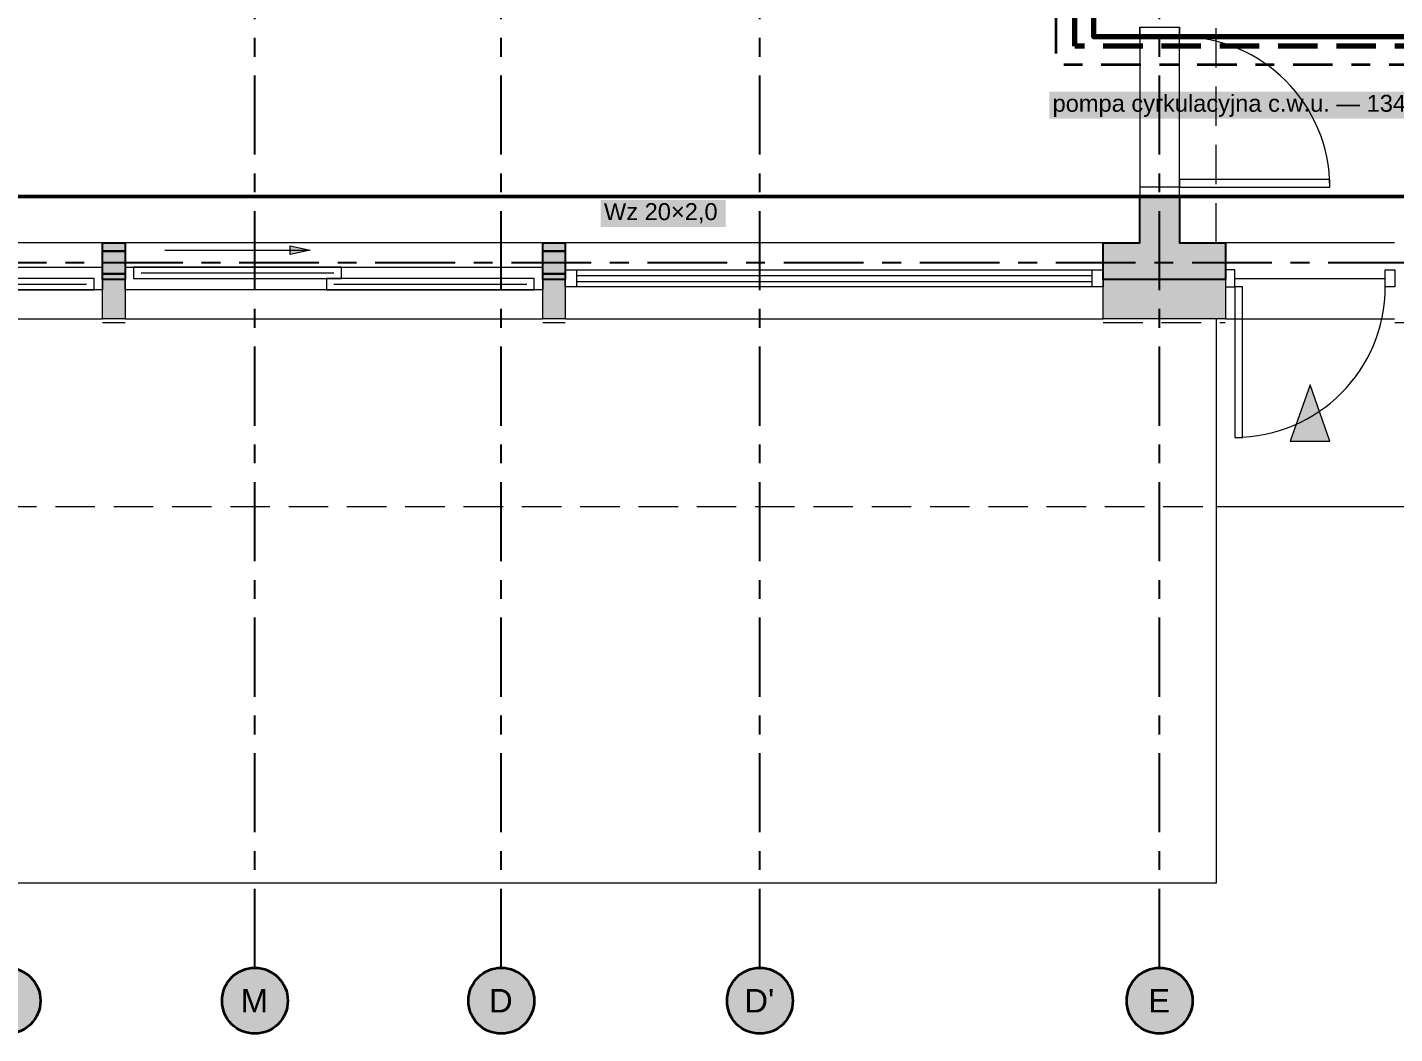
# Model space of a CAD drawing. Header units: metres. Extents: x -4.1 to 23.7, y -4.1 to 11.9.
# Drawn here: x 5.98 to 13.25, y -4.1 to 1.25 of the extents above; entities that cross this region are included whole.
import ezdxf

# ---------------------------------------------------------------- set-up
doc = ezdxf.new("R2010")
doc.units = ezdxf.units.M
for name, pattern in [('KRESKOWA', [5.25, 4.2, -1.05]), ('PUNKTOWA', [10.5, 8.4, -1.05, 0, -1.05]), ('PUNKTOWA_KROTKA', [6.3, 4.2, -1.05, 0, -1.05])]:
    doc.linetypes.add(name, pattern=pattern)
doc.layers.add('A-MASKA', color=7, linetype='Continuous', lineweight=18)
doc.layers.add('S-OPISY', color=2, linetype='Continuous', lineweight=25)
for name, color, linetype, lineweight, true_color in [('I-OSIE', 8, 'PUNKTOWA', 18, 0x7a7a7a), ('I-PODKLAD', 8, 'Continuous', 18, 0x9a9a9a), ('I-PODKLAD-SCIANY', 8, 'Continuous', 25, 0x6e6e6e), ('I-PODKLAD-WYPELN', 254, 'Continuous', 18, 0xe6e6e6), ('S-CWU', 1, 'KRESKOWA', 35, 0xd00000), ('S-CYRK', 6, 'PUNKTOWA_KROTKA', 25, 0xb000b0), ('S-WODA', 5, 'Continuous', 35, 0x0050c8)]:
    doc.layers.add(name, color=color, linetype=linetype, lineweight=lineweight, true_color=true_color)
doc.styles.add('PL_ARIAL', font='arial.ttf')

msp = doc.modelspace()

# ---------------------------------------------------------------- hatches: boundary and pattern name
at = {"layer": 'A-MASKA', "true_color": 0xffffff}
for points in [[(11.4134, 0.7636), (16.3899, 0.7636), (16.3899, 0.9084), (11.4134, 0.9084)], [(9.028, 0.1877), (9.692, 0.1877), (9.692, 0.3325), (9.028, 0.3325)]]:
    msp.add_hatch(color=7, dxfattribs=at).paths.add_polyline_path(points)
at = {"layer": 'I-OSIE', "true_color": 0xffffff}
for points in [[(6.05, -3.925), (6.0485, -3.9022), (6.044, -3.8797), (6.0367, -3.858), (6.0266, -3.8375), (6.0138, -3.8185), (5.9987, -3.8013), (5.9815, -3.7862), (5.9625, -3.7734), (5.942, -3.7633), (5.9203, -3.756), (5.8978, -3.7515), (5.875, -3.75), (5.8522, -3.7515), (5.8297, -3.756), (5.808, -3.7633), (5.7875, -3.7734), (5.7685, -3.7862), (5.7513, -3.8013), (5.7362, -3.8185), (5.7234, -3.8375), (5.7133, -3.858), (5.706, -3.8797), (5.7015, -3.9022), (5.7, -3.925), (5.7015, -3.9478), (5.706, -3.9703), (5.7133, -3.992), (5.7234, -4.0125), (5.7362, -4.0315), (5.7513, -4.0487), (5.7685, -4.0638), (5.7875, -4.0766), (5.808, -4.0867), (5.8297, -4.094), (5.8522, -4.0985), (5.875, -4.1), (5.8978, -4.0985), (5.9203, -4.094), (5.942, -4.0867), (5.9625, -4.0766), (5.9815, -4.0638), (5.9987, -4.0487), (6.0138, -4.0315), (6.0266, -4.0125), (6.0367, -3.992), (6.044, -3.9703), (6.0485, -3.9478)], [(7.365, -3.925), (7.3635, -3.9022), (7.359, -3.8797), (7.3517, -3.858), (7.3416, -3.8375), (7.3288, -3.8185), (7.3137, -3.8013), (7.2965, -3.7862), (7.2775, -3.7734), (7.257, -3.7633), (7.2353, -3.756), (7.2128, -3.7515), (7.19, -3.75), (7.1672, -3.7515), (7.1447, -3.756), (7.123, -3.7633), (7.1025, -3.7734), (7.0835, -3.7862), (7.0663, -3.8013), (7.0512, -3.8185), (7.0384, -3.8375), (7.0283, -3.858), (7.021, -3.8797), (7.0165, -3.9022), (7.015, -3.925), (7.0165, -3.9478), (7.021, -3.9703), (7.0283, -3.992), (7.0384, -4.0125), (7.0512, -4.0315), (7.0663, -4.0487), (7.0835, -4.0638), (7.1025, -4.0766), (7.123, -4.0867), (7.1447, -4.094), (7.1672, -4.0985), (7.19, -4.1), (7.2128, -4.0985), (7.2353, -4.094), (7.257, -4.0867), (7.2775, -4.0766), (7.2965, -4.0638), (7.3137, -4.0487), (7.3288, -4.0315), (7.3416, -4.0125), (7.3517, -3.992), (7.359, -3.9703), (7.3635, -3.9478)], [(8.675, -3.925), (8.6735, -3.9022), (8.669, -3.8797), (8.6617, -3.858), (8.6516, -3.8375), (8.6388, -3.8185), (8.6237, -3.8013), (8.6065, -3.7862), (8.5875, -3.7734), (8.567, -3.7633), (8.5453, -3.756), (8.5228, -3.7515), (8.5, -3.75), (8.4772, -3.7515), (8.4547, -3.756), (8.433, -3.7633), (8.4125, -3.7734), (8.3935, -3.7862), (8.3763, -3.8013), (8.3612, -3.8185), (8.3484, -3.8375), (8.3383, -3.858), (8.331, -3.8797), (8.3265, -3.9022), (8.325, -3.925), (8.3265, -3.9478), (8.331, -3.9703), (8.3383, -3.992), (8.3484, -4.0125), (8.3612, -4.0315), (8.3763, -4.0487), (8.3935, -4.0638), (8.4125, -4.0766), (8.433, -4.0867), (8.4547, -4.094), (8.4772, -4.0985), (8.5, -4.1), (8.5228, -4.0985), (8.5453, -4.094), (8.567, -4.0867), (8.5875, -4.0766), (8.6065, -4.0638), (8.6237, -4.0487), (8.6388, -4.0315), (8.6516, -4.0125), (8.6617, -3.992), (8.669, -3.9703), (8.6735, -3.9478)], [(10.05, -3.925), (10.0485, -3.9022), (10.044, -3.8797), (10.0367, -3.858), (10.0266, -3.8375), (10.0138, -3.8185), (9.9987, -3.8013), (9.9815, -3.7862), (9.9625, -3.7734), (9.942, -3.7633), (9.9203, -3.756), (9.8978, -3.7515), (9.875, -3.75), (9.8522, -3.7515), (9.8297, -3.756), (9.808, -3.7633), (9.7875, -3.7734), (9.7685, -3.7862), (9.7513, -3.8013), (9.7362, -3.8185), (9.7234, -3.8375), (9.7133, -3.858), (9.706, -3.8797), (9.7015, -3.9022), (9.7, -3.925), (9.7015, -3.9478), (9.706, -3.9703), (9.7133, -3.992), (9.7234, -4.0125), (9.7362, -4.0315), (9.7513, -4.0487), (9.7685, -4.0638), (9.7875, -4.0766), (9.808, -4.0867), (9.8297, -4.094), (9.8522, -4.0985), (9.875, -4.1), (9.8978, -4.0985), (9.9203, -4.094), (9.942, -4.0867), (9.9625, -4.0766), (9.9815, -4.0638), (9.9987, -4.0487), (10.0138, -4.0315), (10.0266, -4.0125), (10.0367, -3.992), (10.044, -3.9703), (10.0485, -3.9478)], [(12.175, -3.925), (12.1735, -3.9022), (12.169, -3.8797), (12.1617, -3.858), (12.1516, -3.8375), (12.1388, -3.8185), (12.1237, -3.8013), (12.1065, -3.7862), (12.0875, -3.7734), (12.067, -3.7633), (12.0453, -3.756), (12.0228, -3.7515), (12, -3.75), (11.9772, -3.7515), (11.9547, -3.756), (11.933, -3.7633), (11.9125, -3.7734), (11.8935, -3.7862), (11.8763, -3.8013), (11.8612, -3.8185), (11.8484, -3.8375), (11.8383, -3.858), (11.831, -3.8797), (11.8265, -3.9022), (11.825, -3.925), (11.8265, -3.9478), (11.831, -3.9703), (11.8383, -3.992), (11.8484, -4.0125), (11.8612, -4.0315), (11.8763, -4.0487), (11.8935, -4.0638), (11.9125, -4.0766), (11.933, -4.0867), (11.9547, -4.094), (11.9772, -4.0985), (12, -4.1), (12.0228, -4.0985), (12.0453, -4.094), (12.067, -4.0867), (12.0875, -4.0766), (12.1065, -4.0638), (12.1237, -4.0487), (12.1388, -4.0315), (12.1516, -4.0125), (12.1617, -3.992), (12.169, -3.9703), (12.1735, -3.9478)]]:
    msp.add_hatch(color=7, dxfattribs=at).paths.add_polyline_path(points)
at = {"layer": 'I-PODKLAD-WYPELN', "true_color": 0xe4e4e4}
h = msp.add_hatch(color=7, dxfattribs=at)
h.paths.add_polyline_path([(11.7, -0.3), (11.7, -0.09), (11.7, -0.09), (11.7, -0.09), (11.7, -0.09), (11.7, -0.09), (11.7, 0.105), (11.7, 0.105), (11.7, 0.105), (11.895, 0.105), (11.895, 0.35), (12.09, 0.35), (12.105, 0.35), (12.105, 0.105), (12.35, 0.105), (12.35, -0.09), (12.35, -0.3), (12, -0.3), (12, -0.3), (12, -0.3), (12, -0.3), (11.7, -0.3), (11.7, -0.3)])
h.paths.add_polyline_path([(11.91, 0.105), (11.91, 0.105), (11.91, 0.105), (11.91, 0.105)], flags=0)
h.paths.add_polyline_path([(12, 0.09), (12, 0.09), (12, 0.09), (12, 0.09)], flags=0)
h.paths.add_polyline_path([(12, -0.09), (12, -0.09), (12, -0.09), (12, -0.09), (12, -0.09), (12, -0.09)], flags=0)
for points in [[(6.38, -0.3), (6.38, -0.3), (6.38, -0.09), (6.38, -0.09), (6.38, -0.09), (6.38, -0.09), (6.38, -0.09), (6.38, -0.06), (6.38, -0.06), (6.38, -0.06), (6.38, -0.06), (6.38, 0.06), (6.38, 0.06), (6.38, 0.06), (6.38, 0.06), (6.38, 0.105), (6.38, 0.105), (6.38, 0.105), (6.5, 0.105), (6.5, 0.105), (6.5, 0.105), (6.5, 0.06), (6.5, 0.06), (6.5, 0.06), (6.5, 0.06), (6.5, -0.06), (6.5, -0.06), (6.5, -0.06), (6.5, -0.06), (6.5, -0.09), (6.5, -0.09), (6.5, -0.09), (6.5, -0.09), (6.5, -0.09), (6.5, -0.3), (6.5, -0.3), (6.5, -0.3), (6.38, -0.3)], [(8.72, -0.3), (8.72, -0.09), (8.72, -0.09), (8.72, -0.09), (8.72, -0.09), (8.72, -0.09), (8.72, -0.06), (8.72, -0.06), (8.72, -0.06), (8.72, -0.06), (8.72, 0.06), (8.72, 0.06), (8.72, 0.06), (8.72, 0.06), (8.72, 0.105), (8.72, 0.105), (8.72, 0.105), (8.84, 0.105), (8.84, 0.105), (8.84, 0.105), (8.84, 0.06), (8.84, 0.06), (8.84, 0.06), (8.84, 0.06), (8.84, -0.06), (8.84, -0.06), (8.84, -0.06), (8.84, -0.06), (8.84, -0.09), (8.84, -0.09), (8.84, -0.09), (8.84, -0.09), (8.84, -0.09), (8.84, -0.3), (8.84, -0.3), (8.84, -0.3), (8.72, -0.3), (8.72, -0.3)]]:
    msp.add_hatch(color=7, dxfattribs=at).paths.add_polyline_path(points)
at = {"layer": 'I-PODKLAD-WYPELN', "true_color": 0xcfcfcf}
for points in [[(7.4843, 0.065), (7.3767, 0.0421), (7.3767, 0.0879)], [(6.38, -0.06), (6.38, 0.06), (6.5, 0.06), (6.5, -0.06)], [(8.72, -0.06), (8.72, 0.06), (8.84, 0.06), (8.84, -0.06)], [(12.8, -0.65), (12.695, -0.95), (12.905, -0.95)]]:
    msp.add_hatch(color=7, dxfattribs=at).paths.add_polyline_path(points)

# ---------------------------------------------------------------- linework, layer by layer
at = {"layer": 'I-OSIE', "linetype": 'PUNKTOWA', "lineweight": 25, "ltscale": 0.050061, "flags": 128}
for points in [[(7.19, -3.75), (7.19, 11.914)], [(8.5, -3.75), (8.5, 11.914)], [(9.875, -3.75), (9.875, 11.914)], [(12, -3.75), (12, 11.914)]]:
    msp.add_lwpolyline(points, dxfattribs=at)
at = {"layer": 'I-OSIE', "linetype": 'PUNKTOWA', "lineweight": 25, "ltscale": 0.050447, "flags": 128}
msp.add_lwpolyline([(-3.75, 0), (23.6883, 0)], dxfattribs=at)
at = {"layer": 'I-OSIE', "linetype": 'Continuous', "lineweight": 35, "ltscale": 0.05}
for centre in [(5.875, -3.925), (7.19, -3.925), (8.5, -3.925), (9.875, -3.925), (12, -3.925)]:
    msp.add_circle(centre, 0.175, dxfattribs=at)
at = {"layer": 'I-PODKLAD', "lineweight": 13, "ltscale": 0.05}
for points in [[(12.3, -0.3005), (12.3, -3.3), (-3.3, -3.3), (-3.3, 5.125), (-0.3005, 5.125)], [(11.895, 1.2495), (11.895, 0.3505)], [(12.105, 0.3505), (12.105, 1.2495)], [(6.3795, 0.105), (4.1605, 0.105)], [(8.7195, 0.105), (6.5005, 0.105)], [(11.6995, 0.105), (8.8405, 0.105)], [(13.2495, 0.105), (12.3505, 0.105)], [(4.1605, -0.3), (6.3795, -0.3)], [(6.5005, -0.3), (8.7195, -0.3)], [(8.8405, -0.3), (11.6995, -0.3)], [(13.5, -0.3005), (13.5, -1.3), (12.3005, -1.3)], [(12.3505, -0.3), (13.2495, -0.3)]]:
    msp.add_lwpolyline(points, dxfattribs=at)
at = {"layer": 'I-PODKLAD', "linetype": 'KRESKOWA', "lineweight": 13, "ltscale": 0.05, "flags": 128}
for points in [[(13.2505, -0.32), (13.8, -0.32), (13.8, -1.3), (-1.8, -1.3), (-1.8, 5.125), (-0.32, 5.125), (-0.32, 3.6005)], [(12.3, 0.1055), (12.3, 2.7695)], [(6.3805, -0.32), (6.4995, -0.32)], [(8.7205, -0.32), (8.8395, -0.32)], [(11.7005, -0.32), (12.3495, -0.32)]]:
    msp.add_lwpolyline(points, dxfattribs=at)
at = {"layer": 'I-PODKLAD', "lineweight": 18, "ltscale": 0.05}
for points in [[(12.105, 1.25), (12.105, 1.2), (11.895, 1.2), (11.895, 1.25)], [(12.105, 0.4), (12.905, 0.4), (12.905, 0.44), (12.105, 0.44)], [(12.105, 0.35), (12.105, 0.4), (11.895, 0.4), (11.895, 0.35)], [(7.4843, 0.065), (7.3767, 0.0421), (7.3767, 0.0879)], [(4.16, -0.025), (6.38, -0.025), (6.38, -0.145), (4.16, -0.145)], [(6.5, -0.025), (8.72, -0.025), (8.72, -0.145), (6.5, -0.145)], [(6.545, -0.085), (7.65, -0.085), (7.65, -0.025), (6.545, -0.025)], [(8.84, -0.04), (11.7, -0.04), (11.7, -0.13), (8.84, -0.13)], [(12.35, -0.13), (12.4, -0.13), (12.4, -0.04), (12.35, -0.04)], [(13.25, -0.13), (13.2, -0.13), (13.2, -0.04), (13.25, -0.04)], [(5.23, -0.145), (6.335, -0.145), (6.335, -0.085), (5.23, -0.085)], [(7.57, -0.145), (8.675, -0.145), (8.675, -0.085), (7.57, -0.085)], [(12.4, -0.13), (12.4, -0.93), (12.44, -0.93), (12.44, -0.13)]]:
    msp.add_lwpolyline(points, close=True, dxfattribs=at)
for points in [[(6.7107, 0.065), (7.4843, 0.065)], [(6.585, -0.055), (7.61, -0.055)], [(8.9, -0.04), (8.9, -0.13)], [(8.9, -0.0688), (11.64, -0.0688)], [(11.64, -0.04), (11.64, -0.13)], [(5.27, -0.115), (6.295, -0.115)], [(7.61, -0.115), (8.635, -0.115)], [(8.9, -0.1012), (11.64, -0.1012)], [(12.4, -0.085), (13.2, -0.085)]]:
    msp.add_lwpolyline(points, dxfattribs=at)
at = {"layer": 'I-PODKLAD', "lineweight": 13, "ltscale": 0.05}
msp.add_lwpolyline([(12.8, -0.65), (12.695, -0.95), (12.905, -0.95)], close=True, dxfattribs=at)
for centre, start, end in [((12.105, 0.4), 0, 90), ((12.4, -0.13), -90, 0)]:
    msp.add_arc(centre, 0.8, start, end, dxfattribs=at)
at = {"layer": 'I-PODKLAD-SCIANY', "lineweight": 25, "ltscale": 0.05}
for points in [[(11.7, -0.09), (11.7, -0.09), (11.7, -0.09), (11.7, 0.105), (11.7, 0.105), (11.7, 0.105), (11.7, 0.105), (11.895, 0.105), (11.895, 0.105), (11.895, 0.105), (11.895, 0.105), (11.895, 0.105), (11.895, 0.105), (11.895, 0.105), (11.895, 0.105), (11.895, 0.105), (11.895, 0.105), (11.895, 0.105), (11.895, 0.105), (11.895, 0.105), (11.895, 0.105), (11.895, 0.105), (11.895, 0.105), (11.895, 0.105), (11.895, 0.35), (11.895, 0.35), (11.895, 0.35), (12.105, 0.35), (12.105, 0.35), (12.105, 0.35), (12.105, 0.105), (12.105, 0.105), (12.105, 0.105), (12.105, 0.105), (12.105, 0.105), (12.105, 0.105), (12.105, 0.105), (12.105, 0.105), (12.105, 0.105), (12.105, 0.105), (12.105, 0.105), (12.105, 0.105), (12.105, 0.105), (12.105, 0.105), (12.105, 0.105), (12.105, 0.105), (12.105, 0.105), (12.35, 0.105), (12.35, 0.105), (12.35, 0.105), (12.35, -0.09), (12.35, -0.09), (12.35, -0.09), (12, -0.09), (12, -0.09), (12, -0.09), (12, -0.09), (11.7, -0.09)], [(6.38, 0.105), (6.38, 0.105), (6.38, 0.105), (6.5, 0.105), (6.5, 0.105), (6.5, 0.105), (6.5, 0.06), (6.5, 0.06), (6.5, 0.06), (6.38, 0.06), (6.38, 0.06), (6.38, 0.06)], [(8.72, 0.06), (8.72, 0.06), (8.72, 0.06), (8.72, 0.105), (8.72, 0.105), (8.72, 0.105), (8.72, 0.105), (8.84, 0.105), (8.84, 0.105), (8.84, 0.105), (8.84, 0.105), (8.84, 0.06), (8.84, 0.06), (8.84, 0.06), (8.84, 0.06), (8.72, 0.06)], [(6.38, -0.06), (6.38, -0.06), (6.38, 0.06), (6.38, 0.06), (6.38, 0.06), (6.5, 0.06), (6.5, 0.06), (6.5, 0.06), (6.5, -0.06), (6.5, -0.06), (6.5, -0.06), (6.38, -0.06)], [(8.72, -0.06), (8.72, -0.06), (8.72, 0.06), (8.72, 0.06), (8.72, 0.06), (8.84, 0.06), (8.84, 0.06), (8.84, 0.06), (8.84, -0.06), (8.84, -0.06), (8.84, -0.06), (8.72, -0.06)], [(6.38, -0.06), (6.38, -0.06), (6.38, -0.06), (6.5, -0.06), (6.5, -0.06), (6.5, -0.06), (6.5, -0.09), (6.5, -0.09), (6.5, -0.09), (6.38, -0.09), (6.38, -0.09), (6.38, -0.09)], [(8.72, -0.09), (8.72, -0.09), (8.72, -0.09), (8.72, -0.06), (8.72, -0.06), (8.72, -0.06), (8.72, -0.06), (8.84, -0.06), (8.84, -0.06), (8.84, -0.06), (8.84, -0.06), (8.84, -0.09), (8.84, -0.09), (8.84, -0.09), (8.84, -0.09), (8.72, -0.09)]]:
    msp.add_lwpolyline(points, close=True, dxfattribs=at)
at = {"layer": 'I-PODKLAD-SCIANY', "lineweight": 13, "ltscale": 0.05}
for points in [[(6.38, -0.09), (6.38, -0.09), (6.38, -0.09), (6.5, -0.09), (6.5, -0.09), (6.5, -0.09), (6.5, -0.3), (6.5, -0.3), (6.5, -0.3), (6.5, -0.3), (6.38, -0.3), (6.38, -0.3), (6.38, -0.3)], [(8.72, -0.3), (8.72, -0.3), (8.72, -0.3), (8.72, -0.09), (8.72, -0.09), (8.72, -0.09), (8.72, -0.09), (8.84, -0.09), (8.84, -0.09), (8.84, -0.09), (8.84, -0.09), (8.84, -0.3), (8.84, -0.3), (8.84, -0.3), (8.84, -0.3), (8.72, -0.3)], [(11.7, -0.3), (11.7, -0.3), (11.7, -0.3), (11.7, -0.09), (11.7, -0.09), (11.7, -0.09), (11.7, -0.09), (12, -0.09), (12, -0.09), (12, -0.09), (12, -0.09), (12.35, -0.09), (12.35, -0.09), (12.35, -0.09), (12.35, -0.3), (12.35, -0.3), (12.35, -0.3), (11.7, -0.3)]]:
    msp.add_lwpolyline(points, close=True, dxfattribs=at)
at = {"layer": 'S-CWU', "linetype": 'KRESKOWA', "lineweight": 70, "ltscale": 0.05, "flags": 128}
msp.add_lwpolyline([(16.55, 2.4), (16.55, 1.15), (11.55, 1.15), (11.55, 4.75), (9.05, 4.75), (9.05, 4.95), (5.57, 4.95), (5.57, 6.04)], dxfattribs=at)
at = {"layer": 'S-CYRK', "linetype": 'PUNKTOWA_KROTKA', "lineweight": 35, "ltscale": 0.05, "flags": 128}
msp.add_lwpolyline([(16.67, 2.4), (16.67, 1.05), (11.45, 1.05), (11.45, 4.65), (5.69, 4.65), (5.69, 6.04)], dxfattribs=at)
at = {"layer": 'S-WODA', "lineweight": 70, "ltscale": 0.05}
msp.add_lwpolyline([(17.72, 1.2), (11.65, 1.2), (11.65, 4.85), (5.45, 4.85), (5.45, 6.04)], dxfattribs=at)
at = {"layer": 'S-WODA', "lineweight": 50, "ltscale": 0.05}
msp.add_lwpolyline([(17.72, 1.2), (17.72, 0.35), (1, 0.35), (1, -0.38)], dxfattribs=at)

# ---------------------------------------------------------------- texts
at = {"layer": 'I-OSIE', "style": 'PL_ARIAL'}
for s, p in [('M', (7.1143, -3.9875)), ('D', (8.4344, -3.9875)), ("D'", (9.792, -3.9875)), ('E', (11.9394, -3.9875))]:
    msp.add_text(s, height=0.125, dxfattribs=at).set_placement(p)
at = {"layer": 'S-OPISY', "style": 'PL_ARIAL'}
for s, p in [('pompa cyrkulacyjna c.w.u. — 134 dm³/h, praca czasowa 6 h/d, TZM na wyjściu c.w.u.', (11.4309, 0.8009)), ('Wz 20×2,0', (9.0455, 0.225))]:
    msp.add_text(s, height=0.09, dxfattribs=at).set_placement(p)

doc.saveas('drawing.dxf')
